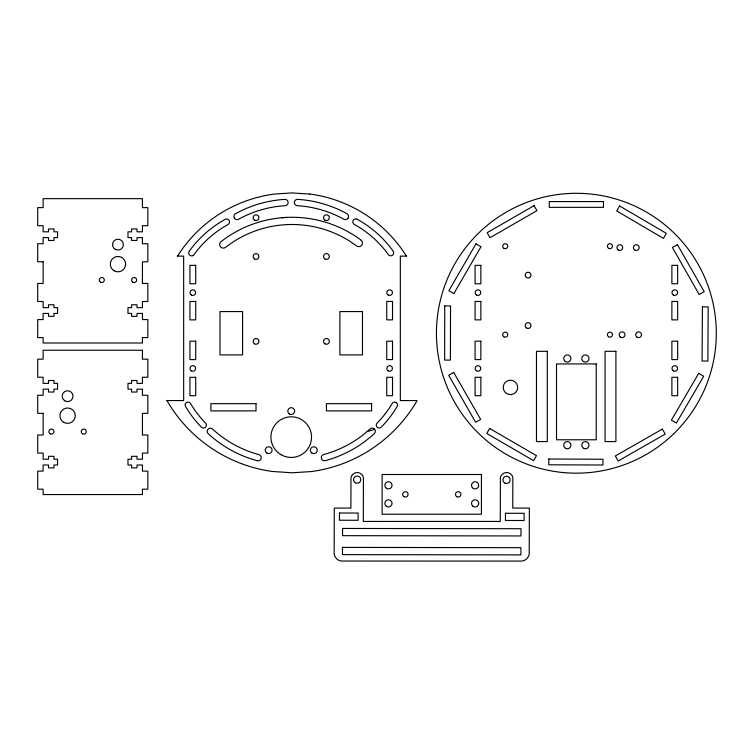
<?xml version="1.0" encoding="UTF-8"?>
<svg xmlns="http://www.w3.org/2000/svg" width="754" height="754" viewBox="0 0 754 754"><rect width="100%" height="100%" fill="white"/><g stroke="black" fill="none" stroke-linecap="round" stroke-linejoin="round"><path stroke-width="1.13" d="M352.42 474.662L351.477 476.113A5.561 5.561 0 0 0 350.987 478.404L350.902 508.064L334.295 508.064L334.163 553.191A7.436 7.436 0 0 0 334.814 556.254L336.604 558.761A8.501 8.501 0 0 0 341.637 561.033L520.901 561.08A8.539 8.539 0 0 0 526.773 558.78L528.563 556.282A7.427 7.427 0 0 0 529.223 553.238L529.355 508.064L512.758 508.064L512.843 478.404A5.542 5.542 0 0 0 512.362 476.113L511.429 474.662A6.371 6.371 0 0 0 501.853 474.69L500.892 476.113A5.561 5.561 0 0 0 500.392 478.404L500.27 521.438L363.305 521.438L363.437 478.404A5.542 5.542 0 0 0 362.947 476.113L362.014 474.662A6.371 6.371 0 0 0 352.448 474.69M367.217 431.486L374.672 429.403M177.426 256.124L183.656 256.124L183.656 400.572L166.87 400.572M406.557 256.124L400.327 256.124L400.327 400.572L417.113 400.572A144.438 144.438 0 0 1 311.704 471.523L291.996 472.796L272.288 471.457A144.438 144.438 0 0 1 166.945 400.525M309.781 194.08L291.996 192.92L274.202 194.08A135.4 135.4 0 0 0 177.492 256.162M357.113 219.216L356.896 219.122A2.959 2.959 0 0 0 353.089 220.592A2.959 2.959 0 0 0 354.342 224.447A103.439 103.439 0 0 1 388.338 254.569A2.959 2.959 0 0 0 392.485 255.229A2.959 2.959 0 0 0 393.107 251.073A109.33 109.33 0 0 0 357.198 219.254M360.601 239.866A3.638 3.638 0 0 1 361.967 244.824A3.638 3.638 0 0 1 357.01 246.19L349.055 240.752A108.161 108.161 0 0 0 233.429 241.751L225.455 247.359A3.619 3.619 0 0 1 220.479 246.822A3.619 3.619 0 0 1 220.818 241.836A115.202 115.202 0 0 1 286.982 217.388M257.312 460.713A3.157 3.157 0 0 0 261.129 458.413A3.157 3.157 0 0 0 258.848 454.587A110.885 110.885 0 0 1 212.515 429.026A3.167 3.167 0 0 0 208.029 429.243A3.167 3.167 0 0 0 208.245 433.729A117.172 117.172 0 0 0 257.189 460.703M282.034 217.727A115.579 115.579 0 0 1 360.648 239.8M309.79 194.014A135.4 135.4 0 0 1 406.491 256.162M43.119 413.352L43.119 435.011L37.7 435.02L37.7 453.069L43.119 453.069L43.119 459.214L48.529 459.214L48.529 456.321L53.949 456.321L53.949 459.214L57.558 459.214L57.558 464.992L53.949 464.992L53.949 467.876L48.529 467.876L48.529 464.992L43.119 464.992L43.119 471.127L37.7 471.127L37.7 489.186L43.119 489.186L43.119 494.558L142.431 494.558L142.431 489.186L147.841 489.186L147.841 471.127L142.431 471.127L142.431 464.992L137.011 464.992L137.011 467.876L131.592 467.876L131.592 464.992L127.982 464.992L127.982 459.214L131.592 459.214L131.592 456.321L137.011 456.321L137.011 459.214L142.431 459.214L142.431 453.069L147.841 453.069L147.841 435.02L142.431 435.02L142.431 413.352L147.841 413.352L147.841 395.294L142.431 395.294L142.431 389.149L137.011 389.149L137.011 392.042L131.592 392.042L131.592 389.149L127.982 389.149L127.982 383.371L131.592 383.371L131.592 380.487L137.011 380.487L137.011 383.371L142.431 383.371L142.431 377.236L147.841 377.236L147.841 359.177L142.431 359.177L142.431 350.224L43.119 350.224L43.119 359.177L37.7 359.177L37.7 377.236L43.119 377.236L43.119 383.371L48.529 383.371L48.529 380.487L53.949 380.487L53.949 383.371L57.558 383.371L57.558 389.149L53.949 389.149L53.949 392.042L48.529 392.042L48.529 389.149L43.119 389.149L43.119 395.294L37.7 395.294L37.7 413.352L43.119 413.352M43.119 261.789L43.119 283.457L37.7 283.457L37.7 301.515L43.119 301.515L43.119 307.651L48.539 307.651L48.539 304.767L53.949 304.767L53.949 307.651L57.558 307.651L57.558 313.428L53.949 313.428L53.949 316.322L48.539 316.322L48.539 313.428L43.119 313.428L43.119 319.573L37.7 319.573L37.7 337.622L43.119 337.603L43.119 343.004L142.431 343.004L142.431 337.585L147.841 337.585L147.841 319.573L142.431 319.573L142.431 313.428L137.011 313.428L137.011 316.322L131.592 316.322L131.592 313.428L127.982 313.428L127.982 307.651L131.592 307.651L131.592 304.767L137.011 304.767L137.011 307.651L142.431 307.651L142.431 301.515L147.841 301.515L147.841 283.457L142.431 283.457L142.431 261.789L147.841 261.789L147.841 243.731L142.431 243.731L142.431 237.595L137.011 237.595L137.011 240.479L131.592 240.479L131.592 237.595L127.982 237.595L127.982 231.817L131.592 231.817L131.592 228.924L137.011 228.924L137.011 231.817L142.431 231.817L142.431 225.682L147.841 225.682L147.841 207.623L142.431 207.661L142.431 198.66L43.119 198.66L43.119 207.623L37.7 207.623L37.7 225.682L43.119 225.682L43.119 231.817L48.539 231.817L48.539 228.924L53.949 228.924L53.949 231.817L57.568 231.817L57.568 237.595L53.949 237.595L53.949 240.488L48.539 240.488L48.539 237.595L43.119 237.595L43.119 243.731L37.7 243.731L37.7 261.789L43.119 261.789M339.47 513.012L339.46 520.241L358.131 520.269L358.141 513.04L339.47 513.012M342.476 547.404L342.467 554.633L520.92 554.897L520.929 547.677L342.476 547.404M342.561 528.45L342.542 535.67L520.995 535.943L521.005 528.714L342.561 528.45M444.747 305.907L444.643 360.073L450.421 360.092L450.524 305.917L444.747 305.907M505.472 513.267L505.463 520.486L524.134 520.514L524.143 513.295L505.472 513.267M548.808 459.026L548.78 464.803L602.955 465.011L602.974 459.233L548.808 459.026M702.408 306.869L702.097 361.043L707.874 361.072L708.185 306.906L702.408 306.869M476 243.825L448.856 290.705L453.851 293.598L480.995 246.718L476 243.825M489.666 428.451L486.764 433.446L533.587 460.675L536.49 455.68L489.666 428.451M698.722 373.343L671.409 420.119L676.395 423.032L703.718 376.265L698.722 373.343M619.628 205.974L616.706 210.95L663.426 238.368L666.347 233.382L619.628 205.974M534.068 205.644L487.141 232.703L490.025 237.708L536.952 210.649L534.068 205.644M453.701 372.419L448.696 375.294L475.661 422.278L480.675 419.403L453.701 372.419M662.342 429.101L615.311 455.982L618.176 460.996L665.207 434.115L662.342 429.101M677.412 244.588L672.389 247.444L699.175 294.531L704.198 291.666L677.412 244.588M603.454 201.572L549.28 201.572L549.28 207.35L603.454 207.35L603.454 201.572M195.71 265.351L189.933 265.351L189.933 283.768L195.71 283.768L195.71 265.351M480.854 265.351L475.077 265.351L475.077 283.768L480.854 283.768L480.854 265.351M677.658 265.351L671.88 265.351L671.88 283.768L677.658 283.768L677.658 265.351M195.71 301.459L189.933 301.459L189.933 319.875L195.71 319.875L195.71 301.459M392.523 301.459L386.745 301.459L386.745 319.875L392.523 319.875L392.523 301.459M480.854 301.459L475.077 301.459L475.077 319.875L480.854 319.875L480.854 301.459M677.658 301.459L671.88 301.459L671.88 319.875L677.658 319.875L677.658 301.459M242.571 311.572L219.998 311.572L219.998 354.908L242.571 354.908L242.571 311.572M362.467 311.572L339.894 311.572L339.894 354.908L362.467 354.908L362.467 311.572M195.71 341.185L189.933 341.185L189.933 359.601L195.71 359.601L195.71 341.185M392.523 341.185L386.745 341.185L386.745 359.601L392.523 359.601L392.523 341.185M480.854 341.185L475.077 341.185L475.077 359.601L480.854 359.601L480.854 341.185M677.658 341.185L671.88 341.185L671.88 359.601L677.658 359.601L677.658 341.185M547.291 351.298L536.462 351.298L536.462 441.58L547.291 441.58L547.291 351.298M615.905 351.298L605.076 351.298L605.076 441.58L615.905 441.58L615.905 351.298M596.226 363.937L556.509 363.937L556.509 439.771L596.226 439.771L596.226 363.937M195.71 377.302L189.933 377.302L189.933 395.718L195.71 395.718L195.71 377.302M392.523 377.302L386.745 377.302L386.745 395.718L392.523 395.718L392.523 377.302M480.854 377.302L475.077 377.302L475.077 395.718L480.854 395.718L480.854 377.302M677.658 377.302L671.88 377.302L671.88 395.718L677.658 395.718L677.658 377.302M256.021 403.663L210.875 403.663L210.875 410.883L256.021 410.883L256.021 403.663M371.581 403.663L326.435 403.663L326.435 410.883L371.581 410.883L371.581 403.663M481.438 474.492L382.137 474.492L382.137 514.219L481.438 514.219L481.438 474.492M63.751 422.344A7.672 7.672 0 0 0 75.259 415.699A7.672 7.672 0 0 0 63.751 409.045A7.672 7.672 0 0 0 63.751 422.344M64.872 400.883A5.419 5.419 0 0 0 72.997 396.199A5.419 5.419 0 0 0 64.872 391.505A5.419 5.419 0 0 0 64.872 400.883M50.16 433.776A2.526 2.526 0 0 0 53.949 431.58A2.526 2.526 0 0 0 50.16 429.394A2.526 2.526 0 0 0 50.16 433.776M82.478 433.776A2.526 2.526 0 0 0 86.276 431.58A2.526 2.526 0 0 0 82.478 429.394A2.526 2.526 0 0 0 82.478 433.776M100.536 282.213A2.526 2.526 0 0 0 104.325 280.026A2.526 2.526 0 0 0 100.536 277.84A2.526 2.526 0 0 0 100.536 282.213M114.127 270.78A7.672 7.672 0 0 0 125.635 264.136A7.672 7.672 0 0 0 114.127 257.491A7.672 7.672 0 0 0 114.127 270.78M115.249 249.329A5.419 5.419 0 0 0 123.373 244.635A5.419 5.419 0 0 0 115.249 239.942A5.419 5.419 0 0 0 115.249 249.329M132.855 282.213A2.526 2.526 0 0 0 136.653 280.026A2.526 2.526 0 0 0 132.855 277.84A2.526 2.526 0 0 0 132.855 282.213M473.003 506.311A3.61 3.61 0 0 0 478.715 503.757A3.61 3.61 0 0 0 473.644 500.091A3.61 3.61 0 0 0 473.003 506.311M386.34 506.311A3.61 3.61 0 0 0 392.042 503.757A3.61 3.61 0 0 0 386.972 500.091A3.61 3.61 0 0 0 386.34 506.311M386.34 488.253A3.61 3.61 0 0 0 392.042 485.699A3.61 3.61 0 0 0 386.972 482.032A3.61 3.61 0 0 0 386.34 488.253M473.314 488.451A3.61 3.61 0 0 0 478.733 485.331A3.61 3.61 0 0 0 473.314 482.202A3.61 3.61 0 0 0 473.314 488.451M456.839 496.697A2.705 2.705 0 0 0 460.901 494.36A2.705 2.705 0 0 0 456.839 492.013A2.705 2.705 0 0 0 456.839 496.697M403.88 496.613A2.705 2.705 0 0 0 408.084 494.53A2.705 2.705 0 0 0 404.182 491.928A2.705 2.705 0 0 0 403.88 496.613M355.341 482.758A3.61 3.61 0 0 0 360.77 479.638A3.61 3.61 0 0 0 355.351 476.509A3.61 3.61 0 0 0 355.341 482.758M504.746 482.984A3.61 3.61 0 0 0 510.175 479.864A3.61 3.61 0 0 0 504.756 476.735A3.61 3.61 0 0 0 504.746 482.984M506.396 454.426A139.933 139.933 0 0 0 716.3 333.24A139.933 139.933 0 0 0 506.396 212.053A139.933 139.933 0 0 0 506.396 454.426M476.405 370.779A2.799 2.799 0 0 0 480.75 368.631A2.799 2.799 0 0 0 476.726 365.944A2.799 2.799 0 0 0 476.405 370.779M476.405 294.946A2.799 2.799 0 0 0 480.75 292.797A2.799 2.799 0 0 0 476.726 290.101A2.799 2.799 0 0 0 476.405 294.946M673.369 295.04A2.799 2.799 0 0 0 677.573 292.618A2.799 2.799 0 0 0 673.369 290.196A2.799 2.799 0 0 0 673.369 295.04M673.218 370.779A2.799 2.799 0 0 0 677.563 368.631A2.799 2.799 0 0 0 673.529 365.944A2.799 2.799 0 0 0 673.218 370.779M583.587 361.647A3.61 3.61 0 0 0 589.006 358.518A3.61 3.61 0 0 0 583.587 355.388A3.61 3.61 0 0 0 583.587 361.647M583.587 448.319A3.61 3.61 0 0 0 589.006 445.19A3.61 3.61 0 0 0 583.587 442.061A3.61 3.61 0 0 0 583.587 448.319M565.528 448.319A3.61 3.61 0 0 0 570.948 445.19A3.61 3.61 0 0 0 565.528 442.061A3.61 3.61 0 0 0 565.528 448.319M565.227 361.449A3.61 3.61 0 0 0 570.929 358.885A3.61 3.61 0 0 0 565.858 355.228A3.61 3.61 0 0 0 565.227 361.449M620.419 337.085A2.893 2.893 0 0 0 624.991 335.04A2.893 2.893 0 0 0 620.928 332.099A2.893 2.893 0 0 0 620.419 337.085M636.904 337.085A2.893 2.893 0 0 0 641.466 335.04A2.893 2.893 0 0 0 637.413 332.099A2.893 2.893 0 0 0 636.904 337.085M526.405 327.905A2.893 2.893 0 0 0 530.967 325.86A2.893 2.893 0 0 0 526.914 322.929A2.893 2.893 0 0 0 526.405 327.905M526.405 277.463A2.893 2.893 0 0 0 530.967 275.417A2.893 2.893 0 0 0 526.914 272.486A2.893 2.893 0 0 0 526.405 277.463M618.129 249.942A2.893 2.893 0 0 0 622.691 247.896A2.893 2.893 0 0 0 618.638 244.965A2.893 2.893 0 0 0 618.129 249.942M634.614 249.942A2.893 2.893 0 0 0 639.175 247.896A2.893 2.893 0 0 0 635.122 244.965A2.893 2.893 0 0 0 634.614 249.942M506.434 393.409A7.22 7.22 0 0 0 517.659 387.895A7.22 7.22 0 0 0 507.263 380.93A7.22 7.22 0 0 0 506.434 393.409M503.945 248.377A2.526 2.526 0 0 0 507.744 246.19A2.526 2.526 0 0 0 503.945 244.004A2.526 2.526 0 0 0 503.945 248.377M503.804 336.765A2.526 2.526 0 0 0 507.734 334.833A2.526 2.526 0 0 0 504.096 332.401A2.526 2.526 0 0 0 503.804 336.765M608.676 248.377A2.526 2.526 0 0 0 612.465 246.19A2.526 2.526 0 0 0 608.676 244.004A2.526 2.526 0 0 0 608.676 248.377M608.535 336.765A2.526 2.526 0 0 0 612.465 334.833A2.526 2.526 0 0 0 608.827 332.401A2.526 2.526 0 0 0 608.535 336.765M186.549 402.466A2.903 2.903 0 0 0 185.512 406.434A108.34 108.34 0 0 0 201.384 427.122A2.903 2.903 0 0 0 205.503 427.16A2.903 2.903 0 0 0 205.531 423.051A102.544 102.544 0 0 1 190.526 403.494A2.903 2.903 0 0 0 186.549 402.466M374.484 429.177A3.157 3.157 0 0 0 370.016 428.998A110.866 110.866 0 0 1 323.645 454.539A3.157 3.157 0 0 0 321.411 458.413A3.157 3.157 0 0 0 325.285 460.637A117.153 117.153 0 0 0 374.295 433.644A3.157 3.157 0 0 0 374.484 429.177M396.123 402.495A2.884 2.884 0 0 0 392.174 403.522A102.572 102.572 0 0 1 377.123 423.06A2.903 2.903 0 0 0 377.179 427.169A2.903 2.903 0 0 0 381.288 427.122A108.425 108.425 0 0 0 397.16 406.434A2.884 2.884 0 0 0 396.123 402.495M348.178 217.963A3.157 3.157 0 0 0 346.887 213.674A116.757 116.757 0 0 0 297.679 199.376A3.204 3.204 0 0 0 297.274 199.386A3.157 3.157 0 0 0 294.324 202.543A3.157 3.157 0 0 0 297.283 205.691A110.489 110.489 0 0 1 343.871 219.225A3.157 3.157 0 0 0 348.178 217.963M234.287 217.972A3.157 3.157 0 0 0 238.584 219.225A110.48 110.48 0 0 1 285.172 205.682A3.157 3.157 0 0 0 288.132 202.543A3.157 3.157 0 0 0 285.182 199.386A3.204 3.204 0 0 0 284.776 199.386A116.757 116.757 0 0 0 235.578 213.674A3.157 3.157 0 0 0 234.287 217.972M192.694 255.691A2.95 2.95 0 0 0 194.004 254.673A103.458 103.458 0 0 1 228.019 224.532A2.959 2.959 0 0 0 229.254 220.686A2.959 2.959 0 0 0 225.493 219.207A2.997 2.997 0 0 0 225.154 219.367A109.33 109.33 0 0 0 189.235 251.167A2.959 2.959 0 0 0 192.694 255.691M324.993 343.871A2.893 2.893 0 0 0 329.328 341.364A2.893 2.893 0 0 0 324.993 338.866A2.893 2.893 0 0 0 324.993 343.871M289.319 413.955A3.431 3.431 0 0 0 294.654 411.335A3.431 3.431 0 0 0 289.715 408.027A3.431 3.431 0 0 0 289.319 413.955M191.271 370.779A2.799 2.799 0 0 0 195.616 368.631A2.799 2.799 0 0 0 191.582 365.944A2.799 2.799 0 0 0 191.271 370.779M388.084 294.946A2.799 2.799 0 0 0 392.429 292.797A2.799 2.799 0 0 0 388.395 290.101A2.799 2.799 0 0 0 388.084 294.946M254.409 258.905A2.893 2.893 0 0 0 258.905 256.699A2.893 2.893 0 0 0 254.748 253.909A2.893 2.893 0 0 0 254.409 258.905M254.579 343.871A2.893 2.893 0 0 0 258.905 341.364A2.893 2.893 0 0 0 254.579 338.866A2.893 2.893 0 0 0 254.579 343.871M254.579 220.187A2.893 2.893 0 0 0 258.905 217.68A2.893 2.893 0 0 0 254.579 215.182A2.893 2.893 0 0 0 254.579 220.187M388.084 370.779A2.799 2.799 0 0 0 392.429 368.631A2.799 2.799 0 0 0 388.395 365.944A2.799 2.799 0 0 0 388.084 370.779M324.993 220.187A2.893 2.893 0 0 0 329.328 217.68A2.893 2.893 0 0 0 324.993 215.182A2.893 2.893 0 0 0 324.993 220.187M266.944 453.163A3.431 3.431 0 0 0 272.09 450.195A3.431 3.431 0 0 0 266.944 447.226A3.431 3.431 0 0 0 266.944 453.163M191.271 294.946A2.799 2.799 0 0 0 195.616 292.797A2.799 2.799 0 0 0 191.582 290.101A2.799 2.799 0 0 0 191.271 294.946M324.833 258.905A2.893 2.893 0 0 0 329.319 256.699A2.893 2.893 0 0 0 325.163 253.909A2.893 2.893 0 0 0 324.833 258.905M312.081 453.163A3.431 3.431 0 0 0 317.227 450.195A3.431 3.431 0 0 0 312.081 447.226A3.431 3.431 0 0 0 312.081 453.163M281.072 454.709A20.311 20.311 0 0 0 311.543 437.113A20.311 20.311 0 0 0 281.072 419.526A20.311 20.311 0 0 0 281.072 454.709"/></g></svg>
